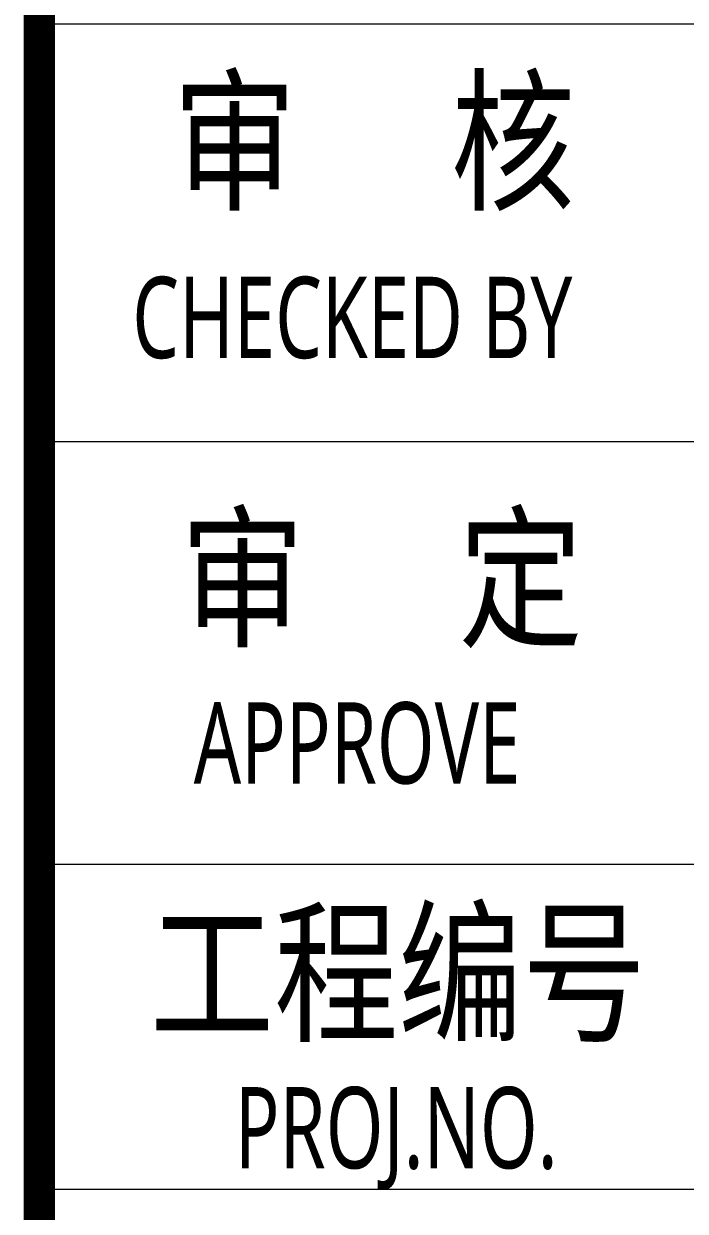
# Model space of a CAD drawing. Header units: inches. Extents: x -3733042 to -3450527, y 579159 to 997713.
# Drawn here: x -3653522 to -3651486, y 883845 to 887497 of the extents above; entities that cross this region are included whole.
import ezdxf
from ezdxf.enums import TextEntityAlignment as Align

# ---------------------------------------------------------------- set-up
doc = ezdxf.new("R2010")
doc.units = ezdxf.units.IN
doc.header["$LTSCALE"] = 1000
doc.header["$MEASUREMENT"] = 0
doc.layers.get('0').update_dxf_attribs({"lineweight": 18})
doc.layers.add('0-TK', color=4, linetype='Continuous', lineweight=18)
doc.layers.add('PUB_TITLE', color=153, linetype='Continuous', lineweight=18)
doc.styles.add('-黑体', font='', dxfattribs={"width": 0.7})
doc.styles.get('-黑体').set_extended_font_data('微软雅黑')

msp = doc.modelspace()

# ---------------------------------------------------------------- linework, layer by layer
at = {"layer": '0-TK'}
msp.add_lwpolyline([(-3653474.1, 879912.6, 96, 96, 0), (-3653474.1, 937312.6, 96, 96, 0)], format="xyseb", dxfattribs=at)
at = {"layer": 'PUB_TITLE'}
for p, q in [((-3653474.1, 887496.7), (-3649264.6, 887496.7)), ((-3653474.1, 886212.6), (-3649264.6, 886212.6)), ((-3653474.1, 884912.6), (-3649264.6, 884912.6)), ((-3653474.1, 883912.6), (-3649264.6, 883912.6))]:
    msp.add_line(p, q, dxfattribs=at)

# ---------------------------------------------------------------- texts
at = {"style": '-黑体', "width": 0.7}
msp.add_text('APPROVE', height=250, dxfattribs=at).set_placement((-3652998.8, 885160))
at = {"style": '-黑体'}
for s, height, width, p in [('工程编号', 350, 0.8, (-3653133.5, 884577.9)), ('PROJ.NO.', 250, 0.7, (-3652872.6, 884101.6))]:
    msp.add_text(s, height=height, dxfattribs=dict(at, width=width)).set_placement(p, align=Align.MIDDLE_LEFT)
for s, insert, char_height, width, attachment_point in [('{\\W0.8;审     核}', (-3653063.8, 887115.2), 350, 1898.944, 4), ('CHECKED BY', (-3653188.2, 886592), 250, 2109.391, 4), ('{\\W0.8;审     定}', (-3653039.9, 885576.4), 350, 1893.578, 7)]:
    msp.add_mtext(s, dxfattribs=dict(at, insert=insert, char_height=char_height, width=width, attachment_point=attachment_point))

doc.saveas('drawing.dxf')
